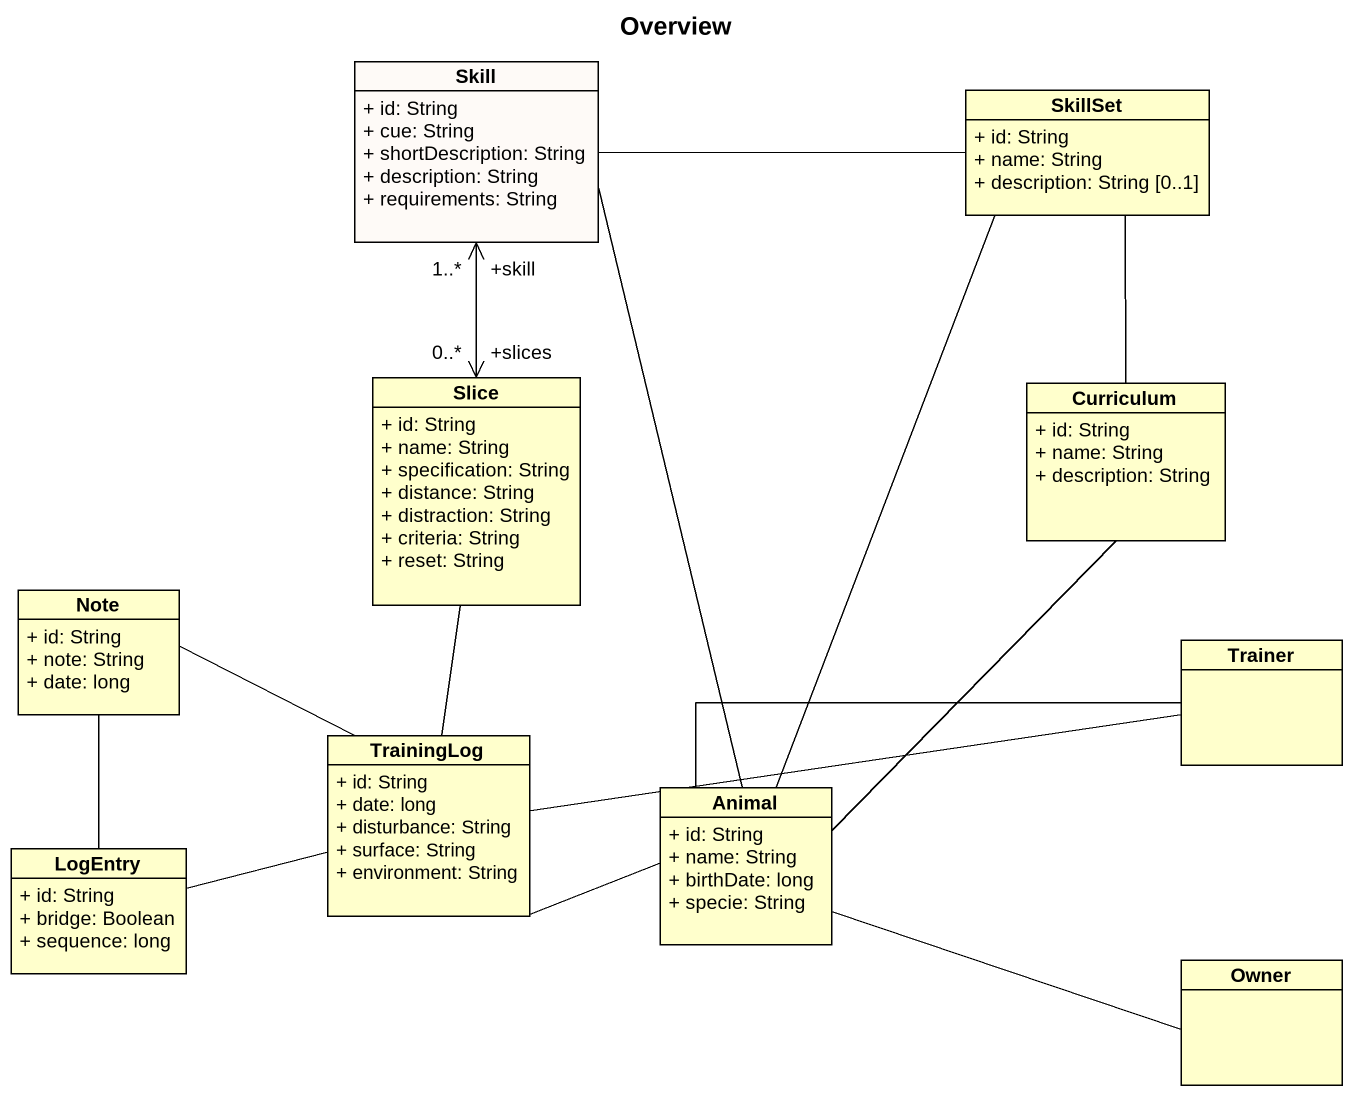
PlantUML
@startuml
title Overview
hide circle
hide empty members
skinparam classAttributeIconSize 0
class Skill #FEFAF7 {
  + id: String
  + cue: String
  + shortDescription: String
  + description: String
  + requirements: String
}
class SkillSet {
  + id: String
  + name: String
  + description: String [0..1]
}
class Slice {
  + id: String
  + name: String
  + specification: String
  + distance: String
  + distraction: String
  + criteria: String
  + reset: String
}
class Curriculum {
  + id: String
  + name: String
  + description: String
}
class "Note" as Note_ {
  + id: String
  + note: String
  + date: long
}
class Trainer
class TrainingLog {
  + id: String
  + date: long
  + disturbance: String
  + surface: String
  + environment: String
}
class Animal {
  + id: String
  + name: String
  + birthDate: long
  + specie: String
}
class LogEntry {
  + id: String
  + bridge: Boolean
  + sequence: long
}
class Owner
Skill -right- SkillSet
Skill "+skill\n1..*" <--> "+slices\n0..*" Slice
SkillSet -- Curriculum
Trainer -left- TrainingLog
TrainingLog -up- Slice
TrainingLog -left- Note_
TrainingLog -left- LogEntry
Animal -up- Skill
Animal -up- SkillSet
Animal -up- Curriculum
Animal -right- Trainer
Animal -left- TrainingLog
Animal -right- Owner
LogEntry -up- Note_
@enduml
